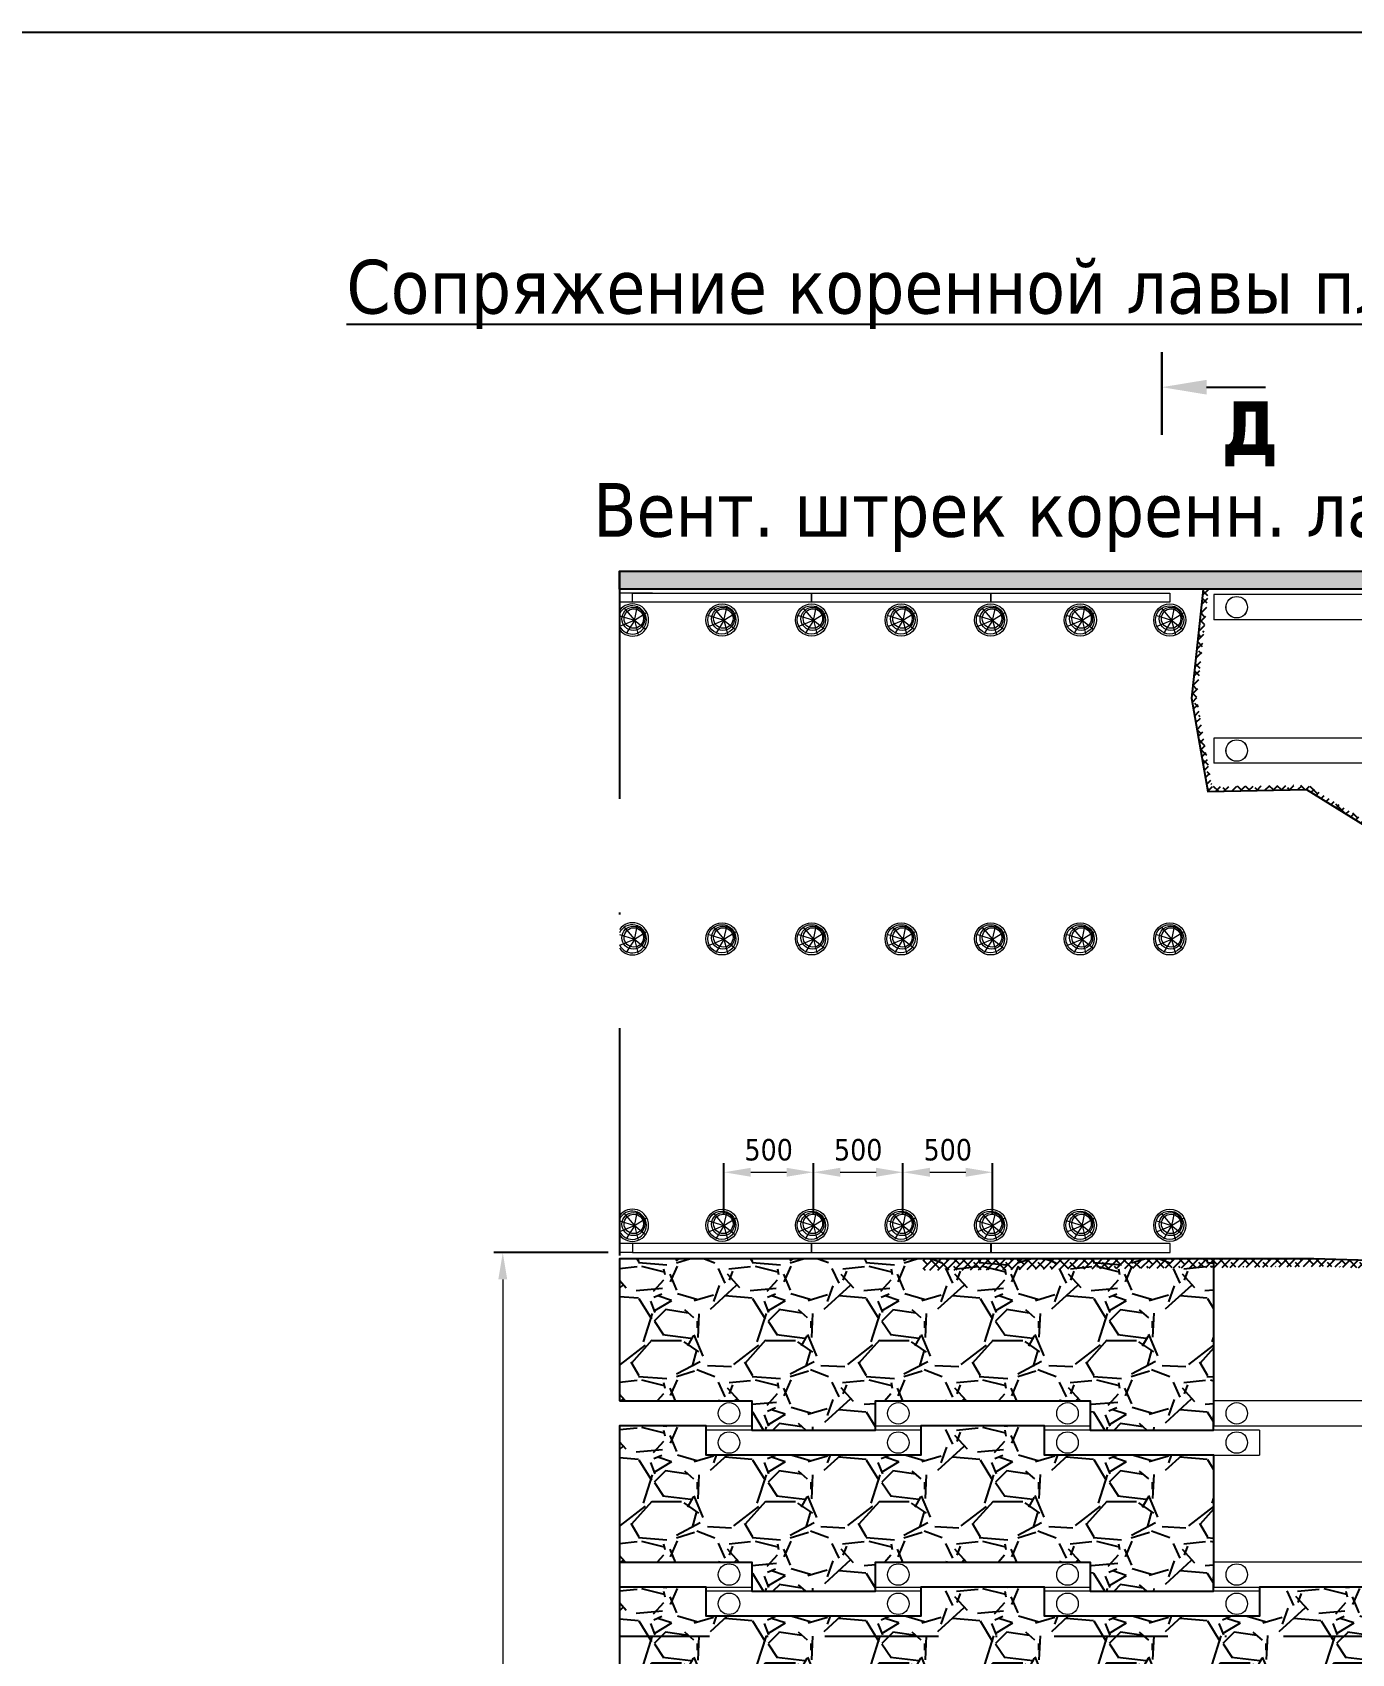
# Model space of a CAD drawing. Header units: millimetres. Extents: x 2161 to 3506, y -1213 to -250.
# Drawn here: x 2299.7 to 2373.4, y -355.3 to -264.8 of the extents above; entities that cross this region are included whole.
import ezdxf
from ezdxf import colors
from ezdxf.entities.mleader import LeaderData, LeaderLine
from ezdxf.math import Vec2, Vec3

# ---------------------------------------------------------------- set-up
doc = ezdxf.new("R2010")
doc.units = ezdxf.units.MM
doc.linetypes.add('DASHDOT', pattern=[25.4, 12.7, -6.35, 0, -6.35])
doc.linetypes.add('штрихпунктирная2', pattern=[12.7, 6.35, -3.175, 0, -3.175])
doc.styles.get("Standard").update_dxf_attribs({"font": 'txt.shx'})
doc.styles.add('стиль', font='TAHOMA.TTF')
doc.dimstyles.new('Копия DIN', dxfattribs={"dimtxt": 2, "dimasz": 2.5, "dimexe": 0.5, "dimexo": 0.625, "dimtad": 0, "dimdec": 0, "dimlfac": 100, "dimzin": 4, "dimdsep": 46, "dimtxsty": 'стиль', "dimcen": 2.5, "dimclre": 256, "dimclrt": 256, "dimadec": 0, "dimazin": 2, "dimtfac": 1, "dimtdec": 0, "dimtmove": 0, "dimatfit": 3, "dimfxl": 0, "dimtvp": 1, "dimtolj": 1, "dimtzin": 0, "dimlwd": 0, "dimarcsym": 0})

# ---------------------------------------------------------------- blocks, each defined once
blk = doc.blocks.new('A$C2B532511')
at = {"color": 7, "lineweight": 15}
blk.add_line((1.117, 0), (0, 0), dxfattribs=at)
blk = doc.blocks.new('A$C2B544C0A')
at = {"color": 7, "lineweight": 15}
blk.add_line((1.117, 0), (0, 0), dxfattribs=at)
blk = doc.blocks.new('сто18')
at = {"color": 7, "lineweight": 15}
for points in [[(4259.428, -700.389), (4259.252, -701.184), (4258.396, -701.544)], [(4258.36, -700.894), (4259.267, -701.169), (4259.895, -701.674)], [(4258.678, -700.48), (4259.267, -701.169), (4259.482, -701.987)], [(4259.933, -700.779), (4259.267, -701.184), (4258.808, -701.911)]]:
    blk.add_lwpolyline(points, dxfattribs=at)
for centre, radius in [((4259.165, -701.156), 0.9), ((4259.152, -701.153), 0.788), ((4259.214, -701.092), 0.642), ((4259.237, -701.077), 0.543)]:
    blk.add_circle(centre, radius, dxfattribs=at)
blk = doc.blocks.new('*D453')
at = {"linetype": 'ByBlock', "lineweight": -2}
for p, q in [((2331.856, -332.95), (2325.466, -332.95)), ((2331.856, -412.95), (2325.466, -412.95))]:
    blk.add_line(p, q, dxfattribs=at)
at = {"color": 0, "linetype": 'ByBlock', "lineweight": 0}
blk.add_line((2325.966, -334.45), (2325.966, -411.45), dxfattribs=at)
at = {"color": 0, "lineweight": -2}
for points in [[(2325.716, -334.45), (2326.216, -334.45), (2325.966, -332.95)], [(2325.716, -411.45), (2326.216, -411.45), (2325.966, -412.95)]]:
    blk.add_solid(points, dxfattribs=at)
at = {"layer": 'Defpoints', "color": 0, "lineweight": -2}
for p in [(2332.481, -332.95), (2325.966, -412.95), (2332.481, -412.95)]:
    blk.add_point(p, dxfattribs=at)
at = {"lineweight": 0, "insert": (2324.711, -372.95), "char_height": 1.2, "attachment_point": 5, "rotation": 90, "style": 'стиль'}
blk.add_mtext('\\A1;8000', dxfattribs=at)
blk = doc.blocks.new('*D454')
at = {"linetype": 'ByBlock', "lineweight": -2}
for p, q in [((2338.313, -330.813), (2338.313, -327.966)), ((2343.313, -330.813), (2343.313, -327.966))]:
    blk.add_line(p, q, dxfattribs=at)
at = {"color": 0, "linetype": 'ByBlock', "lineweight": 0}
blk.add_line((2339.813, -328.466), (2341.813, -328.466), dxfattribs=at)
at = {"color": 0, "lineweight": -2}
for points in [[(2339.813, -328.216), (2339.813, -328.716), (2338.313, -328.466)], [(2341.813, -328.216), (2341.813, -328.716), (2343.313, -328.466)]]:
    blk.add_solid(points, dxfattribs=at)
at = {"layer": 'Defpoints', "color": 0, "lineweight": -2}
for p in [(2343.313, -328.466), (2338.313, -331.438), (2343.313, -331.438)]:
    blk.add_point(p, dxfattribs=at)
at = {"lineweight": 0, "insert": (2340.813, -327.217), "char_height": 1.2, "attachment_point": 5, "style": 'стиль'}
blk.add_mtext('\\A1;500', dxfattribs=at)
blk = doc.blocks.new('*D393')
at = {"linetype": 'ByBlock', "lineweight": -2}
for p, q in [((2343.313, -330.813), (2343.313, -327.966)), ((2348.313, -330.813), (2348.313, -327.966))]:
    blk.add_line(p, q, dxfattribs=at)
at = {"color": 0, "linetype": 'ByBlock', "lineweight": 0}
blk.add_line((2344.813, -328.466), (2346.813, -328.466), dxfattribs=at)
at = {"color": 0, "lineweight": -2}
for points in [[(2344.813, -328.216), (2344.813, -328.716), (2343.313, -328.466)], [(2346.813, -328.216), (2346.813, -328.716), (2348.313, -328.466)]]:
    blk.add_solid(points, dxfattribs=at)
at = {"layer": 'Defpoints', "color": 0, "lineweight": -2}
for p in [(2348.313, -328.466), (2343.313, -331.438), (2348.313, -331.438)]:
    blk.add_point(p, dxfattribs=at)
at = {"lineweight": 0, "insert": (2345.813, -327.217), "char_height": 1.2, "attachment_point": 5, "style": 'стиль'}
blk.add_mtext('\\A1;500', dxfattribs=at)
blk = doc.blocks.new('*D394')
at = {"linetype": 'ByBlock', "lineweight": -2}
for p, q in [((2348.313, -330.813), (2348.313, -327.966)), ((2353.313, -330.813), (2353.313, -327.966))]:
    blk.add_line(p, q, dxfattribs=at)
at = {"color": 0, "linetype": 'ByBlock', "lineweight": 0}
blk.add_line((2349.813, -328.466), (2351.813, -328.466), dxfattribs=at)
at = {"color": 0, "lineweight": -2}
for points in [[(2349.813, -328.216), (2349.813, -328.716), (2348.313, -328.466)], [(2351.813, -328.216), (2351.813, -328.716), (2353.313, -328.466)]]:
    blk.add_solid(points, dxfattribs=at)
at = {"layer": 'Defpoints', "color": 0, "lineweight": -2}
for p in [(2353.313, -328.466), (2348.313, -331.438), (2353.313, -331.438)]:
    blk.add_point(p, dxfattribs=at)
at = {"lineweight": 0, "insert": (2350.813, -327.217), "char_height": 1.2, "attachment_point": 5, "style": 'стиль'}
blk.add_mtext('\\A1;500', dxfattribs=at)

msp = doc.modelspace()

# ---------------------------------------------------------------- hatches: boundary and pattern name
at = {"linetype": 'ByBlock', "lineweight": -2}
msp.add_hatch(color=252, dxfattribs=at).paths.add_polyline_path([(2332.481, -295.917), (2332.481, -294.917), (2427.103, -294.917), (2427.103, -393.438), (2417.203, -393.438), (2417.203, -435.438), (2426.103, -435.438), (2426.103, -456.162), (2425.203, -456.162), (2425.203, -436.438), (2416.203, -436.438), (2416.203, -392.438), (2426.103, -392.438), (2426.103, -295.917)])
h = msp.add_hatch(dxfattribs=at)
h.set_pattern_fill('ANSI38', color=256, scale=0.1, style=0)
h.paths.add_polyline_path([(2365.081, -295.917), (2364.431, -301.995), (2365.331, -307.21), (2370.844, -307.092), (2374.662, -309.457), (2375.261, -313.947), (2374.423, -320.28), (2375.26, -324.35), (2374.139, -327.606), (2374.952, -333.412), (2371.247, -333.296), (2349.442, -333.296), (2349.442, -333.943), (2371.622, -333.724), (2375.388, -333.858), (2374.568, -327.545), (2375.684, -324.408), (2374.855, -320.314), (2375.641, -313.924), (2375.012, -309.406), (2370.933, -306.862), (2365.569, -306.936), (2364.727, -301.974), (2365.383, -295.917)])
h = msp.add_hatch(dxfattribs=at)
h.set_pattern_fill('GRAVEL', color=256, scale=0.25, style=0)
h.set_pattern_definition([(228.0128, (4.572, 78.35), (-50.800043165, -57.15007022), [0.854302, -84.57625]), (184.9697, (4.0005, 77.715), (76.200123265, 6.34995519), [1.466012, -145.135]), (132.5104, (2.54, 77.588), (63.499953796, -69.85006823), [1.033705, -102.33675]), (267.2737, (0.0635, 76.0005), (6.349972427, 126.999959133), [1.335012, -132.166]), (292.8337, (0, 74.667), (-31.75009014, 76.200043325), [1.309085, -129.5995]), (357.2737, (0.508, 73.4605), (-126.999959133, 6.349972427), [1.335012, -132.166]), (37.6942, (1.8415, 73.397), (-82.550052153, -63.499943392), [1.765485, -174.78275]), (72.2553, (3.2385, 74.4765), (44.450088914, 139.700040515), [1.6668, -165.01325]), (121.4296, (3.7465, 76.064), (-50.80001309, 82.5499029), [1.339533, -132.61375]), (175.2364, (3.048, 77.207), (69.84994513, -6.34994041), [1.529282, -74.93475]), (222.3974, (1.524, 77.334), (-76.200002293, -69.849909127), [1.977695, -195.792]), (138.8141, (6.35, 75.937), (-44.44997169, 38.0999414), [0.675013, -66.8265]), (171.4692, (5.842, 76.3815), (82.54987399, -12.700032), [1.284205, -127.1365]), (225, (4.572, 76.572), (-1e-15, -6.349996), [0.898023, -8.082225]), (203.1986, (4.1275, 77.334), (31.75010706, 12.7000557), [0.483602, -47.8765]), (291.8014, (3.683, 77.1435), (-6.35000445, 19.0500123), [0.683915, -33.512]), (30.9638, (3.937, 76.5085), (19.0499799, 12.7000099), [1.1108, -35.91575]), (161.5651, (4.8895, 77.08), (12.7000058, -6.3499906), [0.803218, -19.27725]), (16.3895, (0, 77.1435), (63.500035035, 19.049960375), [1.12522, -111.397]), (70.3462, (1.0795, 77.461), (-25.39992922, -69.84990122), [0.943998, -93.4555]), (293.1986, (4.8895, 78.35), (-12.7000557, 31.75010706), [0.9672, -47.393]), (343.6105, (5.2705, 77.461), (-63.500035035, 19.049960375), [1.12522, -111.397]), (339.444, (0, 73.2065), (-31.7500394, 12.6999846), [1.085087, -53.16925]), (294.7751, (1.016, 72.8255), (-31.74992601, 69.849967565), [0.90918, -90.009]), (66.8014, (4.953, 72), (12.7000557, 31.75010706), [0.9672, -47.393]), (17.354, (5.334, 72.889), (-82.550004455, -25.39996169), [1.064458, -105.381]), (69.444, (1.8415, 72), (-12.6999846, -31.7500394), [0.542545, -53.712]), (101.3099, (4.572, 72), (-6.34996866, 25.39991865), [0.323788, -32.055]), (165.9638, (4.5085, 72.3175), (19.0500134, -6.349989), [1.309085, -24.872625]), (186.009, (3.2385, 72.635), (63.49990636, 6.34998517), [1.213167, -120.1035]), (303.6901, (3.937, 75.937), (-6.3500022, 12.6999877), [0.91581, -21.97945]), (353.1572, (4.445, 75.175), (107.950044642, -12.70005688), [1.598893, -158.29]), (60.9454, (6.0325, 74.9845), (-25.39994091, -44.44989403), [0.65377, -64.7235]), (90, (6.35, 75.556), (-6.35, 6.35), [0.381, -5.969]), (120.2564, (3.1115, 72.8255), (25.39994617, -44.44997758), [0.882167, -87.33475]), (48.0128, (2.667, 73.5875), (50.800043165, 57.15007022), [1.708608, -83.722]), (0, (3.81, 74.8575), (6.35, 6.35), [1.651, -4.699]), (325.3048, (5.461, 74.8575), (-63.49988998, 44.450004226), [1.004025, -99.39825]), (254.0546, (6.2865, 74.286), (-6.3500162, -25.4000605), [0.924573, -45.30425]), (207.646, (6.0325, 73.397), (-120.649957623, -63.500039937), [1.505362, -149.03125]), (175.4261, (4.699, 72.6985), (-82.550019012, 6.349969278), [1.592572, -157.6645]), (175.4261, (4.699, 72.6985), (-82.550019012, 6.349969278), [1.592572, -157.6645])])
h.paths.add_polyline_path([(2332.481, -341.223), (2339.867, -341.223), (2339.867, -342.853), (2346.772, -342.853), (2346.772, -341.223), (2358.767, -341.223), (2358.767, -342.853), (2365.658, -342.853), (2365.667, -341.223), (2365.674, -333.296), (2356.217, -333.296), (2349.317, -333.296), (2337.317, -333.296), (2332.49, -333.296)])
h = msp.add_hatch(dxfattribs=at)
h.set_pattern_fill('GRAVEL', color=256, scale=0.25, style=0)
h.set_pattern_definition([(228.0128, (4.572, 69.35), (-50.800043165, -57.15007022), [0.854302, -84.57625]), (184.9697, (4.0005, 68.715), (76.200123265, 6.34995519), [1.466012, -145.135]), (132.5104, (2.54, 68.588), (63.499953796, -69.85006823), [1.033705, -102.33675]), (267.2737, (0.0635, 67.0005), (6.349972427, 126.999959133), [1.335012, -132.166]), (292.8337, (0, 65.667), (-31.75009014, 76.200043325), [1.309085, -129.5995]), (357.2737, (0.508, 64.4605), (-126.999959133, 6.349972427), [1.335012, -132.166]), (37.6942, (1.8415, 64.397), (-82.550052153, -63.499943392), [1.765485, -174.78275]), (72.2553, (3.2385, 65.4765), (44.450088914, 139.700040515), [1.6668, -165.01325]), (121.4296, (3.7465, 67.064), (-50.80001309, 82.5499029), [1.339533, -132.61375]), (175.2364, (3.048, 68.207), (69.84994513, -6.34994041), [1.529283, -74.93475]), (222.3974, (1.524, 68.334), (-76.200002293, -69.849909127), [1.977695, -195.792]), (138.8141, (6.35, 66.937), (-44.44997169, 38.0999414), [0.675013, -66.8265]), (171.4692, (5.842, 67.3815), (82.54987399, -12.700032), [1.284205, -127.1365]), (225, (4.572, 67.572), (-1e-15, -6.349996), [0.898023, -8.082225]), (203.1986, (4.1275, 68.334), (31.75010706, 12.7000557), [0.483602, -47.8765]), (291.8014, (3.683, 68.1435), (-6.35000445, 19.0500123), [0.683915, -33.512]), (30.9638, (3.937, 67.5085), (19.0499799, 12.7000099), [1.1108, -35.91575]), (161.5651, (4.8895, 68.08), (12.7000058, -6.3499906), [0.803218, -19.27725]), (16.3895, (0, 68.1435), (63.500035035, 19.049960375), [1.12522, -111.397]), (70.3462, (1.0795, 68.461), (-25.39992922, -69.84990122), [0.943998, -93.4555]), (293.1986, (4.8895, 69.35), (-12.7000557, 31.75010706), [0.9672, -47.393]), (343.6105, (5.2705, 68.461), (-63.500035035, 19.049960375), [1.12522, -111.397]), (339.444, (0, 64.2065), (-31.7500394, 12.6999846), [1.085087, -53.16925]), (294.7751, (1.016, 63.8255), (-31.74992601, 69.849967565), [0.90918, -90.009]), (66.8014, (4.953, 63), (12.7000557, 31.75010706), [0.9672, -47.393]), (17.354, (5.334, 63.889), (-82.550004455, -25.39996169), [1.064458, -105.381]), (69.444, (1.8415, 63), (-12.6999846, -31.7500394), [0.542545, -53.712]), (101.3099, (4.572, 63), (-6.34996866, 25.39991865), [0.323788, -32.055]), (165.9638, (4.5085, 63.3175), (19.0500134, -6.349989), [1.309085, -24.872625]), (186.009, (3.2385, 63.635), (63.49990636, 6.34998517), [1.213167, -120.1035]), (303.6901, (3.937, 66.937), (-6.3500022, 12.6999877), [0.91581, -21.97945]), (353.1572, (4.445, 66.175), (107.950044642, -12.70005688), [1.598893, -158.29]), (60.9454, (6.0325, 65.9845), (-25.39994091, -44.44989403), [0.65377, -64.7235]), (90, (6.35, 66.556), (-6.35, 6.35), [0.381, -5.969]), (120.2564, (3.1115, 63.8255), (25.39994617, -44.44997758), [0.882167, -87.33475]), (48.0128, (2.667, 64.5875), (50.800043165, 57.15007022), [1.708608, -83.722]), (0, (3.81, 65.8575), (6.35, 6.35), [1.651, -4.699]), (325.3048, (5.461, 65.8575), (-63.49988998, 44.450004226), [1.004025, -99.39825]), (254.0546, (6.2865, 65.286), (-6.3500162, -25.4000605), [0.924573, -45.30425]), (207.646, (6.0325, 64.397), (-120.649957623, -63.500039937), [1.505362, -149.03125]), (175.4261, (4.699, 63.6985), (-82.550019012, 6.349969278), [1.592572, -157.6645]), (175.4261, (4.699, 63.6985), (-82.550019012, 6.349969278), [1.592572, -157.6645])])
h.paths.add_polyline_path([(2332.481, -350.223), (2339.867, -350.223), (2339.867, -351.853), (2346.772, -351.853), (2346.772, -350.223), (2358.767, -350.223), (2358.767, -351.853), (2365.658, -351.853), (2365.667, -350.223), (2365.674, -344.253), (2356.217, -344.253), (2356.217, -342.623), (2349.317, -342.623), (2349.317, -344.253), (2337.317, -344.253), (2337.317, -342.623), (2332.481, -342.623)])
h = msp.add_hatch(dxfattribs=at)
h.set_pattern_fill('GRAVEL', color=256, scale=0.25, style=0)
h.set_pattern_definition([(228.0128, (4.572, 60.35), (-50.800043165, -57.15007022), [0.854302, -84.57625]), (184.9697, (4.0005, 59.715), (76.200123265, 6.34995519), [1.466012, -145.135]), (132.5104, (2.54, 59.588), (63.499953796, -69.85006823), [1.033705, -102.33675]), (267.2737, (0.0635, 58.0005), (6.349972427, 126.999959133), [1.335012, -132.166]), (292.8337, (0, 56.667), (-31.75009014, 76.200043325), [1.309085, -129.5995]), (357.2737, (0.508, 55.4605), (-126.999959133, 6.349972427), [1.335012, -132.166]), (37.6942, (1.8415, 55.397), (-82.550052153, -63.499943392), [1.765485, -174.78275]), (72.2553, (3.2385, 56.4765), (44.450088914, 139.700040515), [1.6668, -165.01325]), (121.4296, (3.7465, 58.064), (-50.80001309, 82.5499029), [1.339533, -132.61375]), (175.2364, (3.048, 59.207), (69.84994513, -6.34994041), [1.529283, -74.93475]), (222.3974, (1.524, 59.334), (-76.200002293, -69.849909127), [1.977695, -195.792]), (138.8141, (6.35, 57.937), (-44.44997169, 38.0999414), [0.675013, -66.8265]), (171.4692, (5.842, 58.3815), (82.54987399, -12.700032), [1.284205, -127.1365]), (225, (4.572, 58.572), (-1e-15, -6.349996), [0.898023, -8.082225]), (203.1986, (4.1275, 59.334), (31.75010706, 12.7000557), [0.483602, -47.8765]), (291.8014, (3.683, 59.1435), (-6.35000445, 19.0500123), [0.683915, -33.512]), (30.9638, (3.937, 58.5085), (19.0499799, 12.7000099), [1.1108, -35.91575]), (161.5651, (4.8895, 59.08), (12.7000058, -6.3499906), [0.803218, -19.27725]), (16.3895, (0, 59.1435), (63.500035035, 19.049960375), [1.12522, -111.397]), (70.3462, (1.0795, 59.461), (-25.39992922, -69.84990122), [0.943998, -93.4555]), (293.1986, (4.8895, 60.35), (-12.7000557, 31.75010706), [0.9672, -47.393]), (343.6105, (5.2705, 59.461), (-63.500035035, 19.049960375), [1.12522, -111.397]), (339.444, (0, 55.2065), (-31.7500394, 12.6999846), [1.085087, -53.16925]), (294.7751, (1.016, 54.8255), (-31.74992601, 69.849967565), [0.90918, -90.009]), (66.8014, (4.953, 54), (12.7000557, 31.75010706), [0.9672, -47.393]), (17.354, (5.334, 54.889), (-82.550004455, -25.39996169), [1.064458, -105.381]), (69.444, (1.8415, 54), (-12.6999846, -31.7500394), [0.542545, -53.712]), (101.3099, (4.572, 54), (-6.34996866, 25.39991865), [0.323788, -32.055]), (165.9638, (4.5085, 54.3175), (19.0500134, -6.349989), [1.309085, -24.872625]), (186.009, (3.2385, 54.635), (63.49990636, 6.34998517), [1.213167, -120.1035]), (303.6901, (3.937, 57.937), (-6.3500022, 12.6999877), [0.91581, -21.97945]), (353.1572, (4.445, 57.175), (107.950044642, -12.70005688), [1.598893, -158.29]), (60.9454, (6.0325, 56.9845), (-25.39994091, -44.44989403), [0.65377, -64.7235]), (90, (6.35, 57.556), (-6.35, 6.35), [0.381, -5.969]), (120.2564, (3.1115, 54.8255), (25.39994617, -44.44997758), [0.882167, -87.33475]), (48.0128, (2.667, 55.5875), (50.800043165, 57.15007022), [1.708608, -83.722]), (0, (3.81, 56.8575), (6.35, 6.35), [1.651, -4.699]), (325.3048, (5.461, 56.8575), (-63.49988998, 44.450004226), [1.004025, -99.39825]), (254.0546, (6.2865, 56.286), (-6.3500162, -25.4000605), [0.924573, -45.30425]), (207.646, (6.0325, 55.397), (-120.649957623, -63.500039937), [1.505362, -149.03125]), (175.4261, (4.699, 54.6985), (-82.550019012, 6.349969278), [1.592572, -157.6645]), (175.4261, (4.699, 54.6985), (-82.550019012, 6.349969278), [1.592572, -157.6645])])
h.paths.add_polyline_path([(2332.481, -359.223), (2339.867, -359.223), (2339.867, -360.853), (2346.772, -360.853), (2346.772, -359.223), (2358.767, -359.223), (2358.767, -360.853), (2365.658, -360.853), (2365.667, -359.223), (2377.667, -359.223), (2377.667, -360.853), (2377.667, -353.253), (2375.117, -353.253), (2375.117, -351.623), (2368.217, -351.623), (2368.217, -353.253), (2356.217, -353.253), (2356.217, -351.623), (2349.317, -351.623), (2349.317, -353.253), (2337.317, -353.253), (2337.317, -351.623), (2332.481, -351.623)])

# ---------------------------------------------------------------- linework, layer by layer
at = {"color": 0, "linetype": 'Continuous', "lineweight": 30}
msp.add_line((2362.764, -282.692), (2362.764, -287.304), dxfattribs=at)
at = {"color": 7, "linetype": 'DASHDOT'}
msp.add_line((2332.481, -294.917), (2332.481, -456.162), dxfattribs=at)
at = {"color": 7, "lineweight": 15}
for p, q in [((2333.21, -296.137), (2332.481, -296.137)), ((2333.21, -296.637), (2332.481, -296.637)), ((2334.328, -296.637), (2333.21, -296.637)), ((2365.667, -296.222), (2365.667, -297.622)), ((2377.667, -296.222), (2365.667, -296.222)), ((2377.667, -297.622), (2365.667, -297.622)), ((2365.667, -304.224), (2365.667, -305.624)), ((2377.667, -304.224), (2365.667, -304.224)), ((2377.667, -305.624), (2365.667, -305.624)), ((2333.21, -332.45), (2332.481, -332.45)), ((2333.21, -332.95), (2332.481, -332.95)), ((2339.867, -341.223), (2332.481, -341.223)), ((2339.867, -341.223), (2339.867, -342.623)), ((2358.767, -341.223), (2346.767, -341.223)), ((2346.767, -341.223), (2346.767, -342.623)), ((2358.767, -341.223), (2358.767, -342.623)), ((2377.667, -341.223), (2365.667, -341.223)), ((2365.667, -341.223), (2365.667, -342.623)), ((2332.481, -342.623), (2339.867, -342.623)), ((2349.317, -342.853), (2337.317, -342.853)), ((2337.317, -342.853), (2337.317, -344.253)), ((2346.767, -342.623), (2358.767, -342.623)), ((2349.317, -342.853), (2349.317, -344.253)), ((2368.217, -342.853), (2356.217, -342.853)), ((2356.217, -342.853), (2356.217, -344.253)), ((2365.667, -342.623), (2377.667, -342.623)), ((2368.217, -342.853), (2368.217, -344.253)), ((2337.317, -344.253), (2349.317, -344.253)), ((2356.217, -344.253), (2368.217, -344.253)), ((2339.867, -350.223), (2332.481, -350.223)), ((2339.867, -350.223), (2339.867, -351.623)), ((2358.767, -350.223), (2346.767, -350.223)), ((2346.767, -350.223), (2346.767, -351.623)), ((2358.767, -350.223), (2358.767, -351.623)), ((2377.667, -350.223), (2365.667, -350.223)), ((2365.667, -350.223), (2365.667, -351.623)), ((2332.481, -351.623), (2339.867, -351.623)), ((2349.317, -351.853), (2337.317, -351.853)), ((2337.317, -351.853), (2337.317, -353.253)), ((2346.767, -351.623), (2358.767, -351.623)), ((2349.317, -351.853), (2349.317, -353.253)), ((2368.217, -351.853), (2356.217, -351.853)), ((2356.217, -351.853), (2356.217, -353.253)), ((2365.667, -351.623), (2377.667, -351.623)), ((2368.217, -351.853), (2368.217, -353.253)), ((2337.317, -353.253), (2349.317, -353.253)), ((2356.217, -353.253), (2368.217, -353.253))]:
    msp.add_line(p, q, dxfattribs=at)
at = {"color": 7, "linetype": 'штрихпунктирная2'}
msp.add_line((2427.103, -354.38), (2332.481, -354.38), dxfattribs=at)
at = {"linetype": 'ByBlock', "lineweight": -2}
msp.add_lwpolyline([(2175.102, -684.836), (2769.102, -684.836), (2769.102, -264.836), (2175.102, -264.836)], close=True, dxfattribs=at)
at = {"color": 7, "lineweight": 15}
for points in [[(2332.481, -294.917), (2427.103, -294.917)], [(2332.481, -294.917), (2427.103, -294.917), (2427.103, -354.38)], [(2426.103, -354.38), (2426.103, -295.917), (2332.481, -295.917), (2332.481, -294.917)], [(2426.103, -295.917), (2332.481, -295.917)], [(2333.21, -296.637), (2333.21, -296.137), (2343.21, -296.137), (2343.21, -296.637), (2333.21, -296.637)], [(2343.21, -296.637), (2343.21, -296.137), (2353.21, -296.137), (2353.21, -296.637), (2343.21, -296.637)], [(2353.21, -296.637), (2353.21, -296.137), (2363.21, -296.137), (2363.21, -296.637), (2353.21, -296.637)], [(2333.474, -296.869), (2333.298, -297.665), (2332.481, -298.008)], [(2332.481, -297.397), (2333.313, -297.65), (2333.941, -298.154)], [(2332.724, -296.961), (2333.313, -297.65), (2333.527, -298.468)], [(2333.979, -297.26), (2333.313, -297.665), (2332.854, -298.392)], [(2333.474, -314.669), (2333.298, -315.465), (2332.481, -315.808)], [(2332.724, -314.761), (2333.313, -315.45), (2333.527, -316.268)], [(2332.481, -315.197), (2333.313, -315.45), (2333.941, -315.954)], [(2333.979, -315.06), (2333.313, -315.465), (2332.854, -316.192)], [(2333.474, -330.658), (2333.298, -331.453), (2332.481, -331.797)], [(2332.481, -331.185), (2333.313, -331.438), (2333.941, -331.943)], [(2332.724, -330.749), (2333.313, -331.438), (2333.527, -332.256)], [(2333.979, -331.048), (2333.313, -331.453), (2332.854, -332.18)], [(2333.21, -332.45), (2333.21, -332.95), (2343.21, -332.95), (2343.21, -332.45), (2333.21, -332.45)], [(2343.21, -332.45), (2343.21, -332.95), (2353.21, -332.95), (2353.21, -332.45), (2343.21, -332.45)], [(2353.237, -332.444), (2353.237, -332.944), (2363.237, -332.944), (2363.237, -332.444), (2353.237, -332.444)]]:
    msp.add_lwpolyline(points, dxfattribs=at)
at = {"linetype": 'ByBlock', "lineweight": -2}
for points in [[(2332.481, -295.917), (2332.481, -294.917), (2427.103, -294.917), (2427.103, -393.438), (2417.203, -393.438), (2417.203, -435.438), (2426.103, -435.438), (2426.103, -456.162), (2425.203, -456.162), (2425.203, -436.438), (2416.203, -436.438), (2416.203, -392.438), (2426.103, -392.438), (2426.103, -295.917), (2332.481, -295.917)], [(2365.081, -295.917), (2364.431, -301.995), (2365.331, -307.21), (2370.844, -307.092), (2374.662, -309.457), (2375.261, -313.947), (2374.423, -320.28), (2375.26, -324.35), (2374.139, -327.606), (2374.952, -333.412), (2371.247, -333.296), (2332.49, -333.296)], [(2332.481, -341.223), (2339.867, -341.223), (2339.867, -342.853), (2346.772, -342.853), (2346.772, -341.223), (2358.767, -341.223), (2358.767, -342.853), (2365.658, -342.853), (2365.667, -341.223), (2365.667, -341.223), (2365.667, -341.223), (2365.674, -333.296), (2365.674, -333.296), (2365.674, -333.296), (2365.674, -333.296), (2365.674, -333.296), (2356.217, -333.296), (2356.217, -333.296), (2349.317, -333.296), (2349.317, -333.296), (2337.317, -333.296), (2337.317, -333.296), (2332.49, -333.296), (2332.481, -341.223)], [(2332.481, -350.223), (2339.867, -350.223), (2339.867, -351.853), (2346.772, -351.853), (2346.772, -350.223), (2358.767, -350.223), (2358.767, -351.853), (2365.658, -351.853), (2365.667, -350.223), (2365.667, -350.223), (2365.667, -350.223), (2365.674, -344.253), (2365.674, -344.253), (2365.674, -344.253), (2365.674, -344.253), (2365.674, -344.253), (2356.217, -344.253), (2356.217, -342.623), (2349.317, -342.623), (2349.317, -344.253), (2337.317, -344.253), (2337.317, -342.623), (2332.481, -342.623), (2332.481, -350.223)], [(2332.481, -359.223), (2339.867, -359.223), (2339.867, -360.853), (2346.772, -360.853), (2346.772, -359.223), (2358.767, -359.223), (2358.767, -360.853), (2365.658, -360.853), (2365.667, -359.223), (2377.667, -359.223), (2377.667, -360.853), (2377.667, -353.253), (2375.117, -353.253), (2375.117, -351.623), (2368.217, -351.623), (2368.217, -353.253), (2356.217, -353.253), (2356.217, -351.623), (2349.317, -351.623), (2349.317, -353.253), (2337.317, -353.253), (2337.317, -351.623), (2332.481, -351.623), (2332.481, -359.223)]]:
    msp.add_lwpolyline(points, dxfattribs=at)
at = {"color": 7, "lineweight": 15}
for centre, radius in [((2366.944, -296.922), 0.6), ((2366.949, -296.922), 0.6), ((2333.259, -297.573), 0.642), ((2333.282, -297.558), 0.543), ((2366.944, -304.924), 0.6), ((2366.949, -304.924), 0.6), ((2333.259, -315.373), 0.642), ((2333.282, -315.358), 0.543), ((2333.259, -331.361), 0.642), ((2333.282, -331.346), 0.543), ((2338.599, -341.923), 0.6), ((2348.049, -341.923), 0.6), ((2357.499, -341.923), 0.6), ((2366.949, -341.923), 0.6), ((2338.599, -343.553), 0.6), ((2348.049, -343.553), 0.6), ((2357.499, -343.553), 0.6), ((2366.949, -343.553), 0.6), ((2338.599, -350.923), 0.6), ((2348.049, -350.923), 0.6), ((2357.499, -350.923), 0.6), ((2366.949, -350.923), 0.6), ((2338.599, -352.553), 0.6), ((2348.049, -352.553), 0.6), ((2357.499, -352.553), 0.6), ((2366.949, -352.553), 0.6)]:
    msp.add_circle(centre, radius, dxfattribs=at)
for centre, radius, start, end in [((2333.21, -297.637), 0.9, 215.80231, 144.19769), ((2333.198, -297.634), 0.788, 204.36043, 155.63957), ((2333.21, -315.437), 0.9, 215.80231, 144.19769), ((2333.198, -315.434), 0.788, 204.36043, 155.63957), ((2333.21, -331.425), 0.9, 215.80231, 144.19769), ((2333.198, -331.423), 0.788, 204.36043, 155.63957)]:
    msp.add_arc(centre, radius, start, end, dxfattribs=at)

# ---------------------------------------------------------------- block references
for name, p in [('A$C2B544C0A', (2333.21, -296.137)), ('A$C2B532511', (2333.21, -296.637)), ('сто18', (-1920.954, 403.519)), ('сто18', (-1915.954, 403.519)), ('сто18', (-1910.954, 403.519)), ('сто18', (-1905.954, 403.519)), ('сто18', (-1900.954, 403.519)), ('сто18', (-1895.954, 403.519)), ('сто18', (-1920.954, 385.719)), ('сто18', (-1915.954, 385.719)), ('сто18', (-1910.954, 385.719)), ('сто18', (-1905.954, 385.719)), ('сто18', (-1900.954, 385.719)), ('сто18', (-1895.954, 385.719)), ('сто18', (-1920.954, 369.731)), ('сто18', (-1915.954, 369.731)), ('сто18', (-1910.954, 369.731)), ('сто18', (-1905.954, 369.731)), ('сто18', (-1900.954, 369.731)), ('сто18', (-1895.954, 369.731))]:
    msp.add_blockref(name, p, dxfattribs=at)

# ---------------------------------------------------------------- texts
at = {"color": 7, "char_height": 3, "attachment_point": 1, "style": 'стиль'}
for s, insert, width in [('\\A1;{\\W1.7563;\\L \\W1;Сопряжение коренной лавы пл. \\fTimes New Roman|b1|i1|c0|p18;l\\H0.7x;\\S^ 1;\\fTahoma|b0|i0|c204|p34;\\H1.4286x; с вентиляционным штреком \\fTimes New Roman|b1|i1|c0|p18;\\H0.69999x;\\S^ 1;}', (2315.259, -277.53), 125.89643), ('{\\fTahoma|b1|i0|c204|p34;\\W7.878;    \\W1;Д}', (2327.273, -285.421), 79.3281), ('\\A1;{\\W8.5219;  }Вент. штрек коренн. лавы пл. {\\fTimes New Roman|b1|i1|c0|p18;l\\H0.7x;\\S^ 1;\\H1.4286x; }гор. 622 м{\\fTimes New Roman|b1|i1|c0|p18;\\H0.7x;\\S^ 1;}', (2311.835, -289.99), 125.89643)]:
    msp.add_mtext(s, dxfattribs=dict(at, insert=insert, width=width))

# ---------------------------------------------------------------- dimensions: what is measured, and where the dimension line sits
at = {"color": 7, "lineweight": 0}
for base, p1, p2, picture, middle in [((2343.313, -328.466), (2338.313, -331.438), (2343.313, -331.438), '*D454', (2340.813, -327.217)), ((2348.313, -328.466), (2343.313, -331.438), (2348.313, -331.438), '*D393', (2345.813, -327.217)), ((2353.313, -328.466), (2348.313, -331.438), (2353.313, -331.438), '*D394', (2350.813, -327.217))]:
    dim = msp.add_linear_dim(base=base, p1=p1, p2=p2, dimstyle='Копия DIN', override={"dimtxt": 1.2, "dimasz": 1.5, "dimtix": 1}, dxfattribs=at)
    dim.commit()
    dim.dimension.update_dxf_attribs({"geometry": picture, "text_midpoint": middle})
dim = msp.add_linear_dim(base=(2325.966, -412.95), p1=(2332.481, -332.95), p2=(2332.481, -412.95), angle=90, text='8000', dimstyle='Копия DIN', override={"dimtxt": 1.2, "dimasz": 1.5, "dimtix": 1}, dxfattribs=at)
dim.commit()
dim.dimension.update_dxf_attribs({"geometry": '*D453', "text_midpoint": (2324.711, -372.95)})

# ---------------------------------------------------------------- leaders
at = {"color": 7, "lineweight": 30}
ml = msp.add_multileader_mtext('Standard', dxfattribs=at)
ml.set_content('', color=7)
ml.set_leader_properties()
ml.build(insert=Vec2(0, 0))
ml.multileader.update_dxf_attribs({"dogleg_length": 0, "arrow_head_size": 2.5})
ctx = ml.context
ctx.base_point, ctx.arrow_head_size, ctx.landing_gap_size, ctx.plane_origin, ctx.plane_x_axis, ctx.plane_y_axis = Vec3(2368.553, -284.641), 2.5, 0, Vec3(2362.764, -284.641), Vec3(0, 1), Vec3(-1, 0)
notes = []
notes.append((ctx, [(1, (1, 1, 0), (2368.553, -284.641), (1, 0), 0, [(0, [(2362.764, -284.641)], 0, [])])]))
ctx.mtext.insert, ctx.mtext.text_direction, ctx.mtext.rotation, ctx.mtext.flow_direction = Vec3(2366.553, -284.641), Vec3(0, 1), 1.570796, 5
for ctx, leaders in notes:
    for number, flags, end, landing, length, lines in leaders:
        leader = LeaderData()
        leader.index, (leader.has_last_leader_line, leader.has_dogleg_vector, leader.attachment_direction) = number, flags
        leader.last_leader_point, leader.dogleg_vector, leader.dogleg_length = Vec3(end), Vec3(landing), length
        for number, points, colour, breaks in lines:
            line = LeaderLine()
            line.index, line.vertices, line.color, line.breaks = number, Vec3.list(points), colors.encode_raw_color(colour), breaks
            leader.lines.append(line)
        ctx.leaders.append(leader)

doc.saveas('drawing.dxf')
